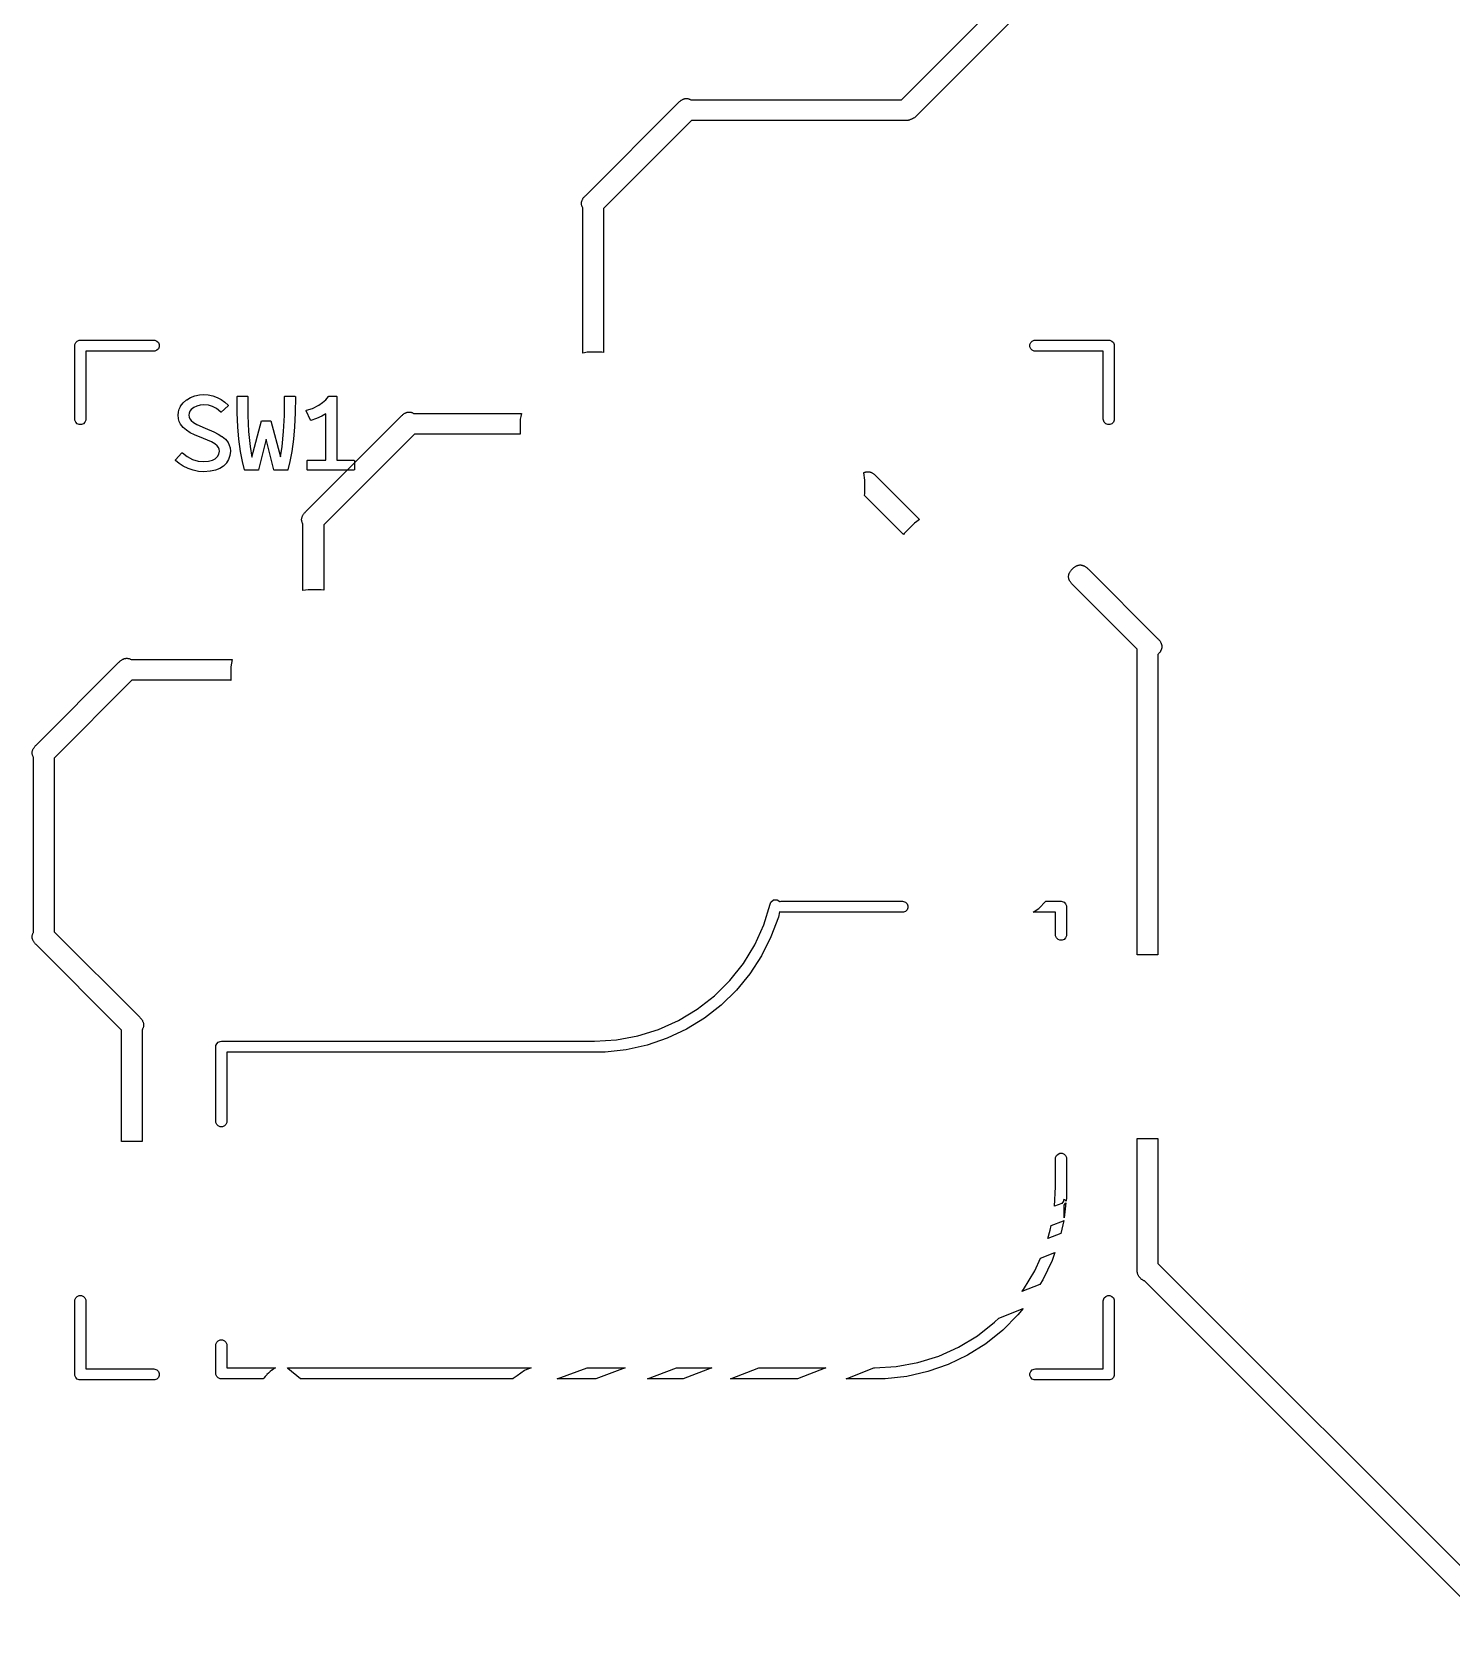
# Model space of a CAD drawing. Extents: x 111.8 to 210.7, y -80.1 to -34.2.
# Drawn here: x 111.83 to 131.16, y -80.04 to -58.13 of the extents above; entities that cross this region are included whole.
import ezdxf

# ---------------------------------------------------------------- set-up
doc = ezdxf.new("R2010")
doc.units = 0
doc.layers.add('BLACK', color=7, linetype='CONTINUOUS')

msp = doc.modelspace()

# ---------------------------------------------------------------- linework, layer by layer
at = {"layer": 'BLACK', "linetype": 'CONTINUOUS'}
for p, q in [((123.667413, -59.053096), (135.376706, -47.343803)), ((135.55305, -47.590685), (123.843756, -59.299978)), ((119.364601, -60.358049), (120.634284, -59.088366)), ((120.634284, -59.088366), (120.640897, -59.08196)), ((120.640897, -59.08196), (120.64751, -59.075967)), ((120.64751, -59.075967), (120.654123, -59.070388)), ((120.654123, -59.070388), (120.660736, -59.065221)), ((120.660736, -59.065221), (120.667348, -59.060468)), ((120.667348, -59.060468), (120.673961, -59.056128)), ((120.673961, -59.056128), (120.680574, -59.052202)), ((120.680574, -59.052202), (120.687187, -59.048689)), ((120.687187, -59.048689), (120.6938, -59.045589)), ((120.6938, -59.045589), (120.700413, -59.042903)), ((120.700413, -59.042903), (120.707026, -59.040629)), ((120.707026, -59.040629), (120.713639, -59.03877)), ((120.713639, -59.03877), (120.720252, -59.037323)), ((120.720252, -59.037323), (120.726865, -59.03629)), ((120.726865, -59.03629), (120.733478, -59.03567)), ((120.733478, -59.03567), (120.740091, -59.035463)), ((120.740091, -59.035463), (120.746704, -59.03567)), ((120.746704, -59.03567), (120.753316, -59.03629)), ((120.753316, -59.03629), (120.759929, -59.037323)), ((120.759929, -59.037323), (120.766542, -59.03877)), ((120.766542, -59.03877), (120.773155, -59.040629)), ((120.773155, -59.040629), (120.779768, -59.042903)), ((120.779768, -59.042903), (120.786381, -59.045589)), ((120.786381, -59.045589), (120.792994, -59.048689)), ((120.792994, -59.048689), (120.799607, -59.052202)), ((120.799607, -59.052202), (120.801113, -59.053096)), ((120.801113, -59.053096), (123.667413, -59.053096)), ((120.810629, -59.335249), (119.611484, -60.534394)), ((123.73795, -59.335249), (120.810629, -59.335249)), ((123.738755, -59.335224), (123.73795, -59.335249)), ((123.741357, -59.335147), (123.738755, -59.335224)), ((123.741418, -59.335141), (123.741357, -59.335147)), ((123.744561, -59.335045), (123.741418, -59.335141)), ((123.751159, -59.33444), (123.744561, -59.335045)), ((123.757731, -59.333447), (123.751159, -59.33444)), ((123.764264, -59.33208), (123.757731, -59.333447)), ((123.770746, -59.330352), (123.764264, -59.33208)), ((123.777163, -59.328274), (123.770746, -59.330352)), ((123.783503, -59.325861), (123.777163, -59.328274)), ((123.789752, -59.323125), (123.783503, -59.325861)), ((123.790299, -59.322853), (123.789752, -59.323125)), ((123.795632, -59.320902), (123.790299, -59.322853)), ((123.804079, -59.317613), (123.795632, -59.320902)), ((123.819578, -59.311138), (123.804079, -59.317613)), ((123.832184, -59.305489), (123.819578, -59.311138)), ((123.843756, -59.299978), (123.832184, -59.305489)), ((119.311698, -60.463855), (119.311904, -60.457242)), ((119.311904, -60.457242), (119.312524, -60.450629)), ((119.312524, -60.450629), (119.313558, -60.444016)), ((119.313558, -60.444016), (119.315004, -60.437403)), ((119.315004, -60.437403), (119.316864, -60.430791)), ((119.316864, -60.430791), (119.319137, -60.424178)), ((119.319137, -60.424178), (119.321824, -60.417565)), ((119.321824, -60.417565), (119.324923, -60.410952)), ((119.324923, -60.410952), (119.328437, -60.404339)), ((119.328437, -60.404339), (119.332363, -60.397726)), ((119.332363, -60.397726), (119.336703, -60.391113)), ((119.336703, -60.391113), (119.341456, -60.384501)), ((119.341456, -60.384501), (119.346622, -60.377888)), ((119.346622, -60.377888), (119.352202, -60.371275)), ((119.352202, -60.371275), (119.358195, -60.364662)), ((119.358195, -60.364662), (119.364601, -60.358049)), ((119.311904, -60.470468), (119.311698, -60.463855)), ((119.312524, -60.477081), (119.311904, -60.470468)), ((119.313558, -60.483694), (119.312524, -60.477081)), ((119.315004, -60.490307), (119.313558, -60.483694)), ((119.316864, -60.49692), (119.315004, -60.490307)), ((119.319137, -60.503533), (119.316864, -60.49692)), ((119.321824, -60.510146), (119.319137, -60.503533)), ((119.324923, -60.516759), (119.321824, -60.510146)), ((119.328437, -60.523372), (119.324923, -60.516759)), ((119.329332, -60.524879), (119.328437, -60.523372)), ((119.329332, -62.500139), (119.329332, -60.524879)), ((119.611484, -60.534394), (119.611484, -62.493248)), ((112.415, -62.4), (112.416441, -62.385368)), ((112.415, -63.4), (112.415, -62.4)), ((112.416441, -62.385368), (112.42764, -62.358332)), ((112.42764, -62.358332), (112.448332, -62.33764)), ((112.448332, -62.33764), (112.475368, -62.326441)), ((112.475368, -62.326441), (112.49, -62.325)), ((112.49, -62.325), (113.49, -62.325)), ((113.49, -62.325), (113.504632, -62.326441)), ((113.504632, -62.326441), (113.531668, -62.33764)), ((113.531668, -62.33764), (113.55236, -62.358332)), ((113.55236, -62.358332), (113.563559, -62.385368)), ((113.563559, -62.414632), (113.55236, -62.441668)), ((113.563559, -62.385368), (113.563559, -62.414632)), ((125.416441, -62.385368), (125.42764, -62.358332)), ((125.416441, -62.414632), (125.416441, -62.385368)), ((125.42764, -62.441668), (125.416441, -62.414632)), ((125.42764, -62.358332), (125.448332, -62.33764)), ((125.448332, -62.33764), (125.475368, -62.326441)), ((125.475368, -62.326441), (125.49, -62.325)), ((125.49, -62.325), (126.49, -62.325)), ((126.49, -62.325), (126.504632, -62.326441)), ((126.504632, -62.326441), (126.531668, -62.33764)), ((126.531668, -62.33764), (126.55236, -62.358332)), ((126.55236, -62.358332), (126.563559, -62.385368)), ((126.563559, -62.385368), (126.565, -62.4)), ((126.565, -62.4), (126.565, -63.4)), ((113.49, -62.475), (112.565, -62.475)), ((112.565, -62.475), (112.565, -63.4)), ((113.504632, -62.473559), (113.49, -62.475)), ((113.531668, -62.46236), (113.504632, -62.473559)), ((113.55236, -62.441668), (113.531668, -62.46236)), ((119.35158, -62.496616), (119.329332, -62.500139)), ((119.390415, -62.488892), (119.35158, -62.496616)), ((119.400354, -62.488892), (119.390415, -62.488892)), ((119.410298, -62.487317), (119.400354, -62.488892)), ((119.569702, -62.487317), (119.410298, -62.487317)), ((119.579646, -62.488892), (119.569702, -62.487317)), ((119.589585, -62.488892), (119.579646, -62.488892)), ((119.611484, -62.493248), (119.589585, -62.488892)), ((125.448332, -62.46236), (125.42764, -62.441668)), ((125.475368, -62.473559), (125.448332, -62.46236)), ((125.49, -62.475), (125.475368, -62.473559)), ((126.415, -62.475), (125.49, -62.475)), ((126.415, -63.4), (126.415, -62.475)), ((113.991709, -63.105625), (114.049717, -63.083729)), ((114.049717, -63.083729), (114.050403, -63.083525)), ((114.050403, -63.083525), (114.110367, -63.07026)), ((114.110367, -63.07026), (114.111069, -63.070156)), ((114.111069, -63.070156), (114.167303, -63.065897)), ((114.167303, -63.065897), (114.168011, -63.065894)), ((114.168011, -63.065894), (114.230713, -63.070042)), ((114.230713, -63.070042), (114.231384, -63.070132)), ((114.231384, -63.070132), (114.291858, -63.082483)), ((114.291858, -63.082483), (114.292512, -63.082664)), ((114.292512, -63.082664), (114.351297, -63.10329)), ((113.821064, -63.346281), (113.824704, -63.302397)), ((113.824704, -63.302397), (113.824858, -63.301514)), ((113.824858, -63.301514), (113.835421, -63.26214)), ((113.835421, -63.26214), (113.835751, -63.261255)), ((113.835751, -63.261255), (113.853055, -63.225567)), ((113.853055, -63.225567), (113.853581, -63.224713)), ((113.853581, -63.224713), (113.889884, -63.177195)), ((113.889884, -63.177195), (113.890621, -63.176418)), ((113.890621, -63.176418), (113.936933, -63.137108)), ((113.936933, -63.137108), (113.937679, -63.136584)), ((113.937679, -63.136584), (113.990985, -63.105967)), ((113.981774, -63.292244), (113.971708, -63.316631)), ((113.999037, -63.269727), (113.981774, -63.292244)), ((113.990985, -63.105967), (113.991709, -63.105625)), ((114.033647, -63.241657), (113.999037, -63.269727)), ((114.076365, -63.220528), (114.033647, -63.241657)), ((114.122657, -63.207549), (114.076365, -63.220528)), ((114.167694, -63.203337), (114.122657, -63.207549)), ((114.234323, -63.209083), (114.167694, -63.203337)), ((114.29107, -63.22538), (114.234323, -63.209083)), ((114.343825, -63.254159), (114.29107, -63.22538)), ((114.402498, -63.302972), (114.343825, -63.254159)), ((114.351297, -63.10329), (114.351923, -63.103559)), ((114.351923, -63.103559), (114.407294, -63.13195)), ((114.4055, -63.304124), (114.402498, -63.302972)), ((114.409091, -63.302799), (114.4055, -63.304124)), ((114.407294, -63.13195), (114.407915, -63.132328)), ((114.407915, -63.132328), (114.457205, -63.167467)), ((114.501476, -63.217375), (114.409091, -63.302799)), ((114.457205, -63.167467), (114.457772, -63.167937)), ((114.457772, -63.167937), (114.50155, -63.210103)), ((114.501682, -63.217173), (114.501476, -63.217375)), ((114.50155, -63.210103), (114.50308, -63.21361)), ((114.50308, -63.21361), (114.501682, -63.217173)), ((114.622835, -63.093318), (114.624281, -63.089775)), ((114.623986, -63.313315), (114.622835, -63.093318)), ((114.624281, -63.089775), (114.627809, -63.088292)), ((114.627809, -63.088292), (114.765038, -63.088292)), ((114.765038, -63.088292), (114.768574, -63.089756)), ((114.768574, -63.089756), (114.770038, -63.093289)), ((114.770038, -63.093289), (114.770184, -63.350119)), ((115.267489, -63.349962), (115.269651, -63.09325)), ((115.269651, -63.09325), (115.271145, -63.089727)), ((115.271145, -63.089727), (115.274651, -63.088292)), ((115.274651, -63.088292), (115.411854, -63.088292)), ((115.411854, -63.088292), (115.41539, -63.089756)), ((115.416854, -63.093352), (115.414214, -63.313287)), ((115.41539, -63.089756), (115.416854, -63.093292)), ((115.416854, -63.093292), (115.416854, -63.093352)), ((115.566303, -63.281907), (115.568926, -63.27912)), ((115.56642, -63.285732), (115.566303, -63.281907)), ((115.623817, -63.413166), (115.56642, -63.285732)), ((115.568926, -63.27912), (115.569492, -63.278905)), ((115.569492, -63.278905), (115.651648, -63.253312)), ((115.651648, -63.253312), (115.735713, -63.210805)), ((115.735713, -63.210805), (115.78786, -63.174451)), ((115.78786, -63.174451), (115.831154, -63.134372)), ((115.831154, -63.134372), (115.866708, -63.090159)), ((115.866708, -63.090159), (115.870064, -63.088321)), ((115.870064, -63.088321), (115.870604, -63.088292)), ((115.870604, -63.088292), (115.978376, -63.088292)), ((115.978376, -63.088292), (115.981912, -63.089756)), ((115.981912, -63.089756), (115.983376, -63.093292)), ((115.983376, -63.093292), (115.983376, -63.959079)), ((116.93986, -63.306315), (116.946473, -63.304868)), ((116.946473, -63.304868), (116.953086, -63.303835)), ((116.953086, -63.303835), (116.959699, -63.303215)), ((116.959699, -63.303215), (116.966312, -63.303008)), ((116.966312, -63.303008), (116.972924, -63.303215)), ((116.972924, -63.303215), (116.979537, -63.303835)), ((116.979537, -63.303835), (116.98615, -63.304868)), ((116.98615, -63.304868), (116.992763, -63.306315)), ((112.416441, -63.414632), (112.415, -63.4)), ((112.42764, -63.441668), (112.416441, -63.414632)), ((112.448332, -63.46236), (112.42764, -63.441668)), ((112.475368, -63.473559), (112.448332, -63.46236)), ((112.504632, -63.473559), (112.475368, -63.473559)), ((112.531668, -63.46236), (112.504632, -63.473559)), ((112.55236, -63.441668), (112.531668, -63.46236)), ((112.563559, -63.414632), (112.55236, -63.441668)), ((112.565, -63.4), (112.563559, -63.414632)), ((113.821063, -63.347099), (113.821064, -63.346281)), ((113.824714, -63.39197), (113.821063, -63.347099)), ((113.82487, -63.392866), (113.824714, -63.39197)), ((113.835273, -63.431472), (113.82487, -63.392866)), ((113.835628, -63.432406), (113.835273, -63.431472)), ((113.852348, -63.46586), (113.835628, -63.432406)), ((113.852896, -63.466723), (113.852348, -63.46586)), ((113.88816, -63.511396), (113.852896, -63.466723)), ((113.88884, -63.512102), (113.88816, -63.511396)), ((113.934115, -63.550716), (113.88884, -63.512102)), ((113.971708, -63.316631), (113.968287, -63.343895)), ((113.968287, -63.343895), (113.971598, -63.371288)), ((113.971598, -63.371288), (113.981266, -63.395479)), ((113.981266, -63.395479), (113.997702, -63.417511)), ((113.997702, -63.417511), (114.031453, -63.44644)), ((114.031453, -63.44644), (114.077537, -63.473892)), ((114.077537, -63.473892), (114.187832, -63.522709)), ((114.187832, -63.522709), (114.307498, -63.57314)), ((114.623991, -63.313516), (114.623986, -63.313315)), ((114.632726, -63.505366), (114.623991, -63.313516)), ((114.632742, -63.505596), (114.632726, -63.505366)), ((114.648013, -63.671994), (114.632742, -63.505596)), ((114.770184, -63.350119), (114.781199, -63.567534)), ((114.825051, -63.914768), (114.954805, -63.423818)), ((114.954805, -63.423818), (114.957124, -63.420774)), ((114.957124, -63.420774), (114.959639, -63.420096)), ((114.959639, -63.420096), (115.08005, -63.420096)), ((115.08005, -63.420096), (115.083586, -63.42156)), ((115.083586, -63.42156), (115.084883, -63.423815)), ((115.084883, -63.423815), (115.214523, -63.912993)), ((115.256292, -63.566859), (115.267489, -63.349962)), ((115.404996, -63.50554), (115.390151, -63.671981)), ((115.40501, -63.505335), (115.404996, -63.50554)), ((115.414208, -63.313466), (115.40501, -63.505335)), ((115.414214, -63.313287), (115.414208, -63.313466)), ((115.555553, -64.660861), (116.860505, -63.355912)), ((115.626061, -63.415545), (115.623817, -63.413166)), ((115.629873, -63.415884), (115.626061, -63.415545)), ((115.706352, -63.391891), (115.629873, -63.415884)), ((115.706926, -63.391671), (115.706352, -63.391891)), ((115.776685, -63.359933), (115.706926, -63.391671)), ((115.777246, -63.359633), (115.776685, -63.359933)), ((115.833363, -63.324895), (115.777246, -63.359633)), ((115.833363, -63.959079), (115.833363, -63.324895)), ((116.860505, -63.355912), (116.867118, -63.349506)), ((116.867118, -63.349506), (116.873731, -63.343513)), ((116.873731, -63.343513), (116.880344, -63.337933)), ((116.880344, -63.337933), (116.886957, -63.332767)), ((116.886957, -63.332767), (116.893569, -63.328014)), ((116.893569, -63.328014), (116.900182, -63.323674)), ((116.900182, -63.323674), (116.906795, -63.319747)), ((116.906795, -63.319747), (116.913408, -63.316234)), ((116.913408, -63.316234), (116.920021, -63.313134)), ((116.920021, -63.313134), (116.926634, -63.310448)), ((116.926634, -63.310448), (116.933247, -63.308175)), ((116.933247, -63.308175), (116.93986, -63.306315)), ((116.992763, -63.306315), (116.999376, -63.308175)), ((116.999376, -63.308175), (117.005989, -63.310448)), ((117.005989, -63.310448), (117.012602, -63.313134)), ((117.012602, -63.313134), (117.019215, -63.316234)), ((117.019215, -63.316234), (117.025828, -63.319747)), ((117.025828, -63.319747), (117.027332, -63.32064)), ((117.027332, -63.32064), (118.493101, -63.32064)), ((118.478892, -63.410353), (118.477317, -63.420298)), ((118.477317, -63.420298), (118.477317, -63.579701)), ((118.486616, -63.36158), (118.478892, -63.400415)), ((118.478892, -63.400415), (118.478892, -63.410353)), ((118.493101, -63.32064), (118.486616, -63.36158)), ((126.416441, -63.414632), (126.415, -63.4)), ((126.42764, -63.441668), (126.416441, -63.414632)), ((126.448332, -63.46236), (126.42764, -63.441668)), ((126.475368, -63.473559), (126.448332, -63.46236)), ((126.504632, -63.473559), (126.475368, -63.473559)), ((126.531668, -63.46236), (126.504632, -63.473559)), ((126.55236, -63.441668), (126.531668, -63.46236)), ((126.563559, -63.414632), (126.55236, -63.441668)), ((126.565, -63.4), (126.563559, -63.414632)), ((113.934697, -63.551144), (113.934115, -63.550716)), ((113.986488, -63.583738), (113.934697, -63.551144)), ((113.986918, -63.583979), (113.986488, -63.583738)), ((114.045037, -63.612995), (113.986918, -63.583979)), ((114.045386, -63.613154), (114.045037, -63.612995)), ((114.165782, -63.662119), (114.045386, -63.613154)), ((114.27534, -63.708863), (114.165782, -63.662119)), ((114.320932, -63.735434), (114.27534, -63.708863)), ((114.307498, -63.57314), (114.307786, -63.573273)), ((114.307786, -63.573273), (114.365483, -63.602023)), ((114.35446, -63.763211), (114.320932, -63.735434)), ((114.365483, -63.602023), (114.365873, -63.60224)), ((114.365873, -63.60224), (114.418086, -63.634367)), ((114.418086, -63.634367), (114.418653, -63.634773)), ((114.418653, -63.634773), (114.464532, -63.672734)), ((114.464532, -63.672734), (114.465241, -63.673452)), ((114.465241, -63.673452), (114.500572, -63.717374)), ((114.500572, -63.717374), (114.501131, -63.718238)), ((114.501131, -63.718238), (114.517925, -63.75119)), ((114.648039, -63.672221), (114.648013, -63.671994)), ((114.671037, -63.838646), (114.648039, -63.672221)), ((114.781199, -63.567534), (114.802298, -63.772086)), ((115.019843, -63.672681), (114.916864, -64.088502)), ((115.122763, -64.088501), (115.019843, -63.672681)), ((115.236151, -63.770816), (115.256292, -63.566859)), ((115.390127, -63.672196), (115.36799, -63.838635)), ((115.390151, -63.671981), (115.390127, -63.672196)), ((117.036849, -63.602794), (115.802436, -64.837207)), ((118.47953, -63.602794), (117.036849, -63.602794)), ((118.477317, -63.579701), (118.478892, -63.589645)), ((118.478892, -63.589645), (118.478892, -63.599585)), ((118.478892, -63.599585), (118.47953, -63.602794)), ((113.783277, -63.959037), (113.784369, -63.95537)), ((113.785098, -63.962403), (113.783277, -63.959037)), ((113.784369, -63.95537), (113.784583, -63.955123)), ((113.784583, -63.955123), (113.872816, -63.85993)), ((113.872816, -63.85993), (113.876293, -63.858333)), ((113.876293, -63.858333), (113.87954, -63.859372)), ((113.87954, -63.859372), (113.943588, -63.90886)), ((113.943588, -63.90886), (114.016237, -63.946173)), ((114.016237, -63.946173), (114.094053, -63.969579)), ((114.236324, -63.972332), (114.287206, -63.958877)), ((114.287206, -63.958877), (114.32722, -63.938262)), ((114.32722, -63.938262), (114.359168, -63.909002)), ((114.370929, -63.784322), (114.35446, -63.763211)), ((114.359168, -63.909002), (114.377521, -63.87496)), ((114.380566, -63.807516), (114.370929, -63.784322)), ((114.377521, -63.87496), (114.383856, -63.833823)), ((114.383856, -63.833823), (114.380566, -63.807516)), ((114.508501, -63.949498), (114.480234, -63.995728)), ((114.508986, -63.948449), (114.508501, -63.949498)), ((114.526219, -63.89592), (114.508986, -63.948449)), ((114.517925, -63.75119), (114.518289, -63.752127)), ((114.518289, -63.752127), (114.528655, -63.789592)), ((114.526444, -63.894853), (114.526219, -63.89592)), ((114.532427, -63.83439), (114.526444, -63.894853)), ((114.528655, -63.789592), (114.528818, -63.790506)), ((114.528818, -63.790506), (114.532433, -63.833479)), ((114.532433, -63.833479), (114.532427, -63.83439)), ((114.671074, -63.838873), (114.671037, -63.838646)), ((114.696521, -63.976224), (114.671074, -63.838873)), ((114.802298, -63.772086), (114.825051, -63.914768)), ((115.214523, -63.912993), (115.236151, -63.770816)), ((115.367953, -63.83887), (115.342995, -63.976214)), ((115.36799, -63.838635), (115.367953, -63.83887)), ((115.575748, -63.964079), (115.577212, -63.960543)), ((115.577212, -63.960543), (115.580748, -63.959079)), ((115.580748, -63.959079), (115.833363, -63.959079)), ((115.983376, -63.959079), (116.214986, -63.959079)), ((116.214986, -63.959079), (116.218522, -63.960543)), ((116.218522, -63.960543), (116.219986, -63.964079)), ((113.833995, -64.002117), (113.785098, -63.962403)), ((113.834467, -64.002457), (113.833995, -64.002117)), ((113.891113, -64.038414), (113.834467, -64.002457)), ((113.891586, -64.038679), (113.891113, -64.038414)), ((113.95683, -64.070781), (113.891586, -64.038679)), ((113.957375, -64.071011), (113.95683, -64.070781)), ((114.025702, -64.095094), (113.957375, -64.071011)), ((114.026363, -64.095277), (114.025702, -64.095094)), ((114.097097, -64.109738), (114.026363, -64.095277)), ((114.094053, -63.969579), (114.171952, -63.977256)), ((114.097769, -64.109828), (114.097097, -64.109738)), ((114.171566, -64.114698), (114.097769, -64.109828)), ((114.172211, -64.114699), (114.171566, -64.114698)), ((114.171952, -63.977256), (114.236324, -63.972332)), ((114.259369, -64.109182), (114.172211, -64.114699)), ((114.2601, -64.109081), (114.259369, -64.109182)), ((114.331387, -64.09381), (114.2601, -64.109081)), ((114.33222, -64.093554), (114.331387, -64.09381)), ((114.390366, -64.06996), (114.33222, -64.093554)), ((114.391242, -64.069499), (114.390366, -64.06996)), ((114.438494, -64.038288), (114.391242, -64.069499)), ((114.439307, -64.037618), (114.438494, -64.038288)), ((114.479537, -63.996622), (114.439307, -64.037618)), ((114.480234, -63.995728), (114.479537, -63.996622)), ((114.696578, -63.976493), (114.696521, -63.976224)), ((114.723787, -64.08848), (114.696578, -63.976493)), ((114.72511, -64.090836), (114.723787, -64.08848)), ((114.728646, -64.0923), (114.72511, -64.090836)), ((114.912011, -64.0923), (114.728646, -64.0923)), ((114.914593, -64.091582), (114.912011, -64.0923)), ((114.916864, -64.088502), (114.914593, -64.091582)), ((115.124081, -64.090836), (115.122763, -64.088501)), ((115.127617, -64.0923), (115.124081, -64.090836)), ((115.311043, -64.0923), (115.127617, -64.0923)), ((115.31365, -64.091566), (115.311043, -64.0923)), ((115.315903, -64.088473), (115.31365, -64.091566)), ((115.342936, -63.976493), (115.315903, -64.088473)), ((115.342995, -63.976214), (115.342936, -63.976493)), ((115.575748, -64.0873), (115.575748, -63.964079)), ((115.577212, -64.090836), (115.575748, -64.0873)), ((115.580748, -64.0923), (115.577212, -64.090836)), ((116.214986, -64.0923), (115.580748, -64.0923)), ((116.218522, -64.090836), (116.214986, -64.0923)), ((116.219986, -64.0873), (116.218522, -64.090836)), ((116.219986, -63.964079), (116.219986, -64.0873)), ((123.153398, -64.128807), (123.156013, -64.127419)), ((123.169477, -64.230321), (123.153398, -64.128807)), ((123.156013, -64.127419), (123.162626, -64.124319)), ((123.162626, -64.124319), (123.169239, -64.121633)), ((123.169239, -64.121633), (123.175852, -64.11936)), ((123.175852, -64.11936), (123.182465, -64.1175)), ((123.182465, -64.1175), (123.189078, -64.116053)), ((123.189078, -64.116053), (123.195691, -64.11502)), ((123.195691, -64.11502), (123.202304, -64.1144)), ((123.202304, -64.1144), (123.208917, -64.114193)), ((123.208917, -64.114193), (123.21553, -64.1144)), ((123.21553, -64.1144), (123.222143, -64.11502)), ((123.222143, -64.11502), (123.228756, -64.116053)), ((123.228756, -64.116053), (123.235369, -64.1175)), ((123.235369, -64.1175), (123.241982, -64.11936)), ((123.241982, -64.11936), (123.248595, -64.121633)), ((123.248595, -64.121633), (123.255208, -64.124319)), ((123.255208, -64.124319), (123.261821, -64.127419)), ((123.261821, -64.127419), (123.268433, -64.130932)), ((123.268433, -64.130932), (123.275046, -64.134858)), ((123.275046, -64.134858), (123.281659, -64.139198)), ((123.281659, -64.139198), (123.288272, -64.143951)), ((123.288272, -64.143951), (123.294885, -64.149117)), ((123.294885, -64.149117), (123.301498, -64.154697)), ((123.301498, -64.154697), (123.308111, -64.16069)), ((123.308111, -64.16069), (123.314724, -64.167096)), ((123.314724, -64.167096), (123.914214, -64.766586)), ((123.169477, -64.409679), (123.169477, -64.230321)), ((123.164637, -64.440236), (123.169477, -64.409679)), ((123.694701, -64.970301), (123.164637, -64.440236)), ((115.50265, -64.766668), (115.502857, -64.760055)), ((115.502857, -64.773281), (115.50265, -64.766668)), ((115.502857, -64.760055), (115.503477, -64.753442)), ((115.503477, -64.779894), (115.502857, -64.773281)), ((115.503477, -64.753442), (115.50451, -64.746829)), ((115.50451, -64.786507), (115.503477, -64.779894)), ((115.50451, -64.746829), (115.505957, -64.740216)), ((115.505957, -64.79312), (115.50451, -64.786507)), ((115.505957, -64.740216), (115.507816, -64.733603)), ((115.507816, -64.799733), (115.505957, -64.79312)), ((115.507816, -64.733603), (115.51009, -64.72699)), ((115.51009, -64.806346), (115.507816, -64.799733)), ((115.51009, -64.72699), (115.512776, -64.720377)), ((115.512776, -64.812959), (115.51009, -64.806346)), ((115.512776, -64.720377), (115.515876, -64.713764)), ((115.515876, -64.819572), (115.512776, -64.812959)), ((115.515876, -64.713764), (115.519389, -64.707151)), ((115.519389, -64.826185), (115.515876, -64.819572)), ((115.519389, -64.707151), (115.523315, -64.700538)), ((115.520284, -64.827692), (115.519389, -64.826185)), ((115.520284, -65.731615), (115.520284, -64.827692)), ((115.523315, -64.700538), (115.527655, -64.693925)), ((115.527655, -64.693925), (115.532408, -64.687312)), ((115.532408, -64.687312), (115.537575, -64.6807)), ((115.537575, -64.6807), (115.543154, -64.674087)), ((115.543154, -64.674087), (115.549147, -64.667474)), ((115.549147, -64.667474), (115.555553, -64.660861)), ((115.802436, -64.837207), (115.802436, -65.725711)), ((123.830283, -64.827567), (123.717567, -64.940283)), ((123.838426, -64.82165), (123.830283, -64.827567)), ((123.845456, -64.814621), (123.838426, -64.82165)), ((123.878386, -64.792617), (123.845456, -64.814621)), ((123.914214, -64.766586), (123.878386, -64.792617)), ((123.704621, -64.955456), (123.694701, -64.970301)), ((123.71165, -64.948426), (123.704621, -64.955456)), ((123.717567, -64.940283), (123.71165, -64.948426)), ((125.952387, -65.496294), (125.955487, -65.489681)), ((125.955487, -65.489681), (125.959, -65.483068)), ((125.959, -65.483068), (125.962926, -65.476455)), ((125.962926, -65.476455), (125.967266, -65.469842)), ((125.967266, -65.469842), (125.972019, -65.463229)), ((125.972019, -65.463229), (125.977185, -65.456616)), ((125.977185, -65.456616), (125.982765, -65.450003)), ((125.982765, -65.450003), (125.988758, -65.44339)), ((125.988758, -65.44339), (125.995164, -65.436777)), ((125.995164, -65.436777), (126.001777, -65.430371)), ((126.001777, -65.430371), (126.00839, -65.424378)), ((126.00839, -65.424378), (126.015003, -65.418799)), ((126.015003, -65.418799), (126.021616, -65.413633)), ((126.021616, -65.413633), (126.028229, -65.40888)), ((126.028229, -65.40888), (126.034842, -65.40454)), ((126.034842, -65.40454), (126.041455, -65.400614)), ((126.041455, -65.400614), (126.048068, -65.397101)), ((126.048068, -65.397101), (126.054681, -65.394001)), ((126.054681, -65.394001), (126.061294, -65.391314)), ((126.061294, -65.391314), (126.067906, -65.389041)), ((126.067906, -65.389041), (126.074519, -65.387181)), ((126.074519, -65.387181), (126.081132, -65.385735)), ((126.081132, -65.385735), (126.087745, -65.384702)), ((126.087745, -65.384702), (126.094358, -65.384082)), ((126.094358, -65.384082), (126.100971, -65.383875)), ((126.100971, -65.383875), (126.107584, -65.384082)), ((126.107584, -65.384082), (126.114197, -65.384702)), ((126.114197, -65.384702), (126.12081, -65.385735)), ((126.12081, -65.385735), (126.127423, -65.387181)), ((126.127423, -65.387181), (126.134036, -65.389041)), ((126.134036, -65.389041), (126.140649, -65.391314)), ((126.140649, -65.391314), (126.147262, -65.394001)), ((126.147262, -65.394001), (126.153875, -65.397101)), ((126.153875, -65.397101), (126.160487, -65.400614)), ((126.160487, -65.400614), (126.1671, -65.40454)), ((126.1671, -65.40454), (126.173713, -65.40888)), ((126.173713, -65.40888), (126.180326, -65.413633)), ((126.180326, -65.413633), (126.186939, -65.418799)), ((126.186939, -65.418799), (126.193552, -65.424378)), ((126.193552, -65.424378), (126.200165, -65.430371)), ((126.200165, -65.430371), (126.206777, -65.436777)), ((126.206777, -65.436777), (127.15904, -66.389039)), ((125.942261, -65.542585), (125.942467, -65.535972)), ((125.942467, -65.549198), (125.942261, -65.542585)), ((125.942467, -65.535972), (125.943087, -65.529359)), ((125.943087, -65.555811), (125.942467, -65.549198)), ((125.943087, -65.529359), (125.944121, -65.522746)), ((125.944121, -65.562424), (125.943087, -65.555811)), ((125.944121, -65.522746), (125.945567, -65.516133)), ((125.945567, -65.569037), (125.944121, -65.562424)), ((125.945567, -65.516133), (125.947427, -65.50952)), ((125.947427, -65.57565), (125.945567, -65.569037)), ((125.947427, -65.50952), (125.9497, -65.502907)), ((125.9497, -65.582263), (125.947427, -65.57565)), ((125.9497, -65.502907), (125.952387, -65.496294)), ((125.952387, -65.588876), (125.9497, -65.582263)), ((125.955487, -65.595489), (125.952387, -65.588876)), ((125.959, -65.602102), (125.955487, -65.595489)), ((125.962926, -65.608715), (125.959, -65.602102)), ((125.967266, -65.615328), (125.962926, -65.608715)), ((125.972019, -65.62194), (125.967266, -65.615328)), ((125.977185, -65.628553), (125.972019, -65.62194)), ((125.982765, -65.635166), (125.977185, -65.628553)), ((125.988758, -65.641779), (125.982765, -65.635166)), ((125.995164, -65.648392), (125.988758, -65.641779)), ((126.876888, -66.530112), (125.995164, -65.648392)), ((115.590321, -65.720523), (115.520284, -65.731615)), ((115.769679, -65.720523), (115.590321, -65.720523)), ((115.802436, -65.725711), (115.769679, -65.720523)), ((126.876888, -70.69), (126.876888, -66.530112)), ((127.15904, -66.389039), (127.165446, -66.395651)), ((127.165446, -66.395651), (127.171439, -66.402264)), ((127.171439, -66.587425), (127.165446, -66.594038)), ((127.171439, -66.402264), (127.177019, -66.408877)), ((127.177019, -66.580812), (127.171439, -66.587425)), ((127.177019, -66.408877), (127.182185, -66.41549)), ((127.182185, -66.574199), (127.177019, -66.580812)), ((127.182185, -66.41549), (127.186938, -66.422103)), ((127.186938, -66.567586), (127.182185, -66.574199)), ((127.186938, -66.422103), (127.191278, -66.428716)), ((127.191278, -66.560974), (127.186938, -66.567586)), ((127.191278, -66.428716), (127.195204, -66.435329)), ((127.195204, -66.554361), (127.191278, -66.560974)), ((127.195204, -66.435329), (127.198717, -66.441941)), ((127.198717, -66.547748), (127.195204, -66.554361)), ((127.198717, -66.441941), (127.201817, -66.448554)), ((127.201817, -66.541135), (127.198717, -66.547748)), ((127.201817, -66.448554), (127.204504, -66.455167)), ((127.204504, -66.534522), (127.201817, -66.541135)), ((127.204504, -66.455167), (127.206777, -66.46178)), ((127.206777, -66.527909), (127.204504, -66.534522)), ((127.206777, -66.46178), (127.208637, -66.468393)), ((127.208637, -66.521296), (127.206777, -66.527909)), ((127.208637, -66.468393), (127.210083, -66.475006)), ((127.210083, -66.514683), (127.208637, -66.521296)), ((127.210083, -66.475006), (127.211117, -66.481619)), ((127.211117, -66.50807), (127.210083, -66.514683)), ((127.211117, -66.481619), (127.211737, -66.488232)), ((127.211737, -66.501458), (127.211117, -66.50807)), ((127.211737, -66.488232), (127.211943, -66.494845)), ((127.211943, -66.494845), (127.211737, -66.501458)), ((111.887582, -67.835068), (113.016189, -66.706462)), ((113.016189, -66.706462), (113.022801, -66.700055)), ((113.022801, -66.700055), (113.029414, -66.694063)), ((113.029414, -66.694063), (113.036027, -66.688483)), ((113.036027, -66.688483), (113.04264, -66.683317)), ((113.04264, -66.683317), (113.049253, -66.678564)), ((113.049253, -66.678564), (113.055866, -66.674224)), ((113.055866, -66.674224), (113.062479, -66.670298)), ((113.062479, -66.670298), (113.069092, -66.666785)), ((113.069092, -66.666785), (113.075705, -66.663685)), ((113.075705, -66.663685), (113.082318, -66.660999)), ((113.082318, -66.660999), (113.088931, -66.658726)), ((113.088931, -66.658726), (113.095544, -66.656866)), ((113.095544, -66.656866), (113.102157, -66.655419)), ((113.102157, -66.655419), (113.10877, -66.654386)), ((113.10877, -66.654386), (113.115383, -66.653766)), ((113.115383, -66.653766), (113.121995, -66.653559)), ((113.121995, -66.653559), (113.128608, -66.653766)), ((113.128608, -66.653766), (113.135221, -66.654386)), ((113.135221, -66.654386), (113.141834, -66.655419)), ((113.141834, -66.655419), (113.148447, -66.656866)), ((113.148447, -66.656866), (113.15506, -66.658726)), ((113.15506, -66.658726), (113.161673, -66.660999)), ((113.161673, -66.660999), (113.168286, -66.663685)), ((113.168286, -66.663685), (113.174899, -66.666785)), ((113.174899, -66.666785), (113.181512, -66.670298)), ((113.181512, -66.670298), (113.183018, -66.671192)), ((113.183018, -66.671192), (114.556224, -66.671192)), ((114.556224, -66.671192), (114.540523, -66.770321)), ((114.540523, -66.770321), (114.540523, -66.949679)), ((127.165446, -66.594038), (127.159041, -66.600649)), ((127.159041, -66.600649), (127.159041, -70.69)), ((113.192535, -66.953343), (112.134465, -68.011413)), ((114.541103, -66.953343), (113.192535, -66.953343)), ((114.540523, -66.949679), (114.541103, -66.953343)), ((111.839845, -67.907809), (111.842118, -67.901196)), ((111.842118, -67.901196), (111.844805, -67.894584)), ((111.844805, -67.894584), (111.847904, -67.887971)), ((111.847904, -67.887971), (111.851417, -67.881358)), ((111.851417, -67.881358), (111.855344, -67.874745)), ((111.855344, -67.874745), (111.859684, -67.868132)), ((111.859684, -67.868132), (111.864437, -67.861519)), ((111.864437, -67.861519), (111.869603, -67.854906)), ((111.869603, -67.854906), (111.875183, -67.848293)), ((111.875183, -67.848293), (111.881176, -67.841681)), ((111.881176, -67.841681), (111.887582, -67.835068)), ((111.834679, -67.940874), (111.834885, -67.934261)), ((111.834885, -67.947487), (111.834679, -67.940874)), ((111.834885, -67.934261), (111.835505, -67.927648)), ((111.835505, -67.9541), (111.834885, -67.947487)), ((111.835505, -67.927648), (111.836538, -67.921035)), ((111.836538, -67.960713), (111.835505, -67.9541)), ((111.836538, -67.921035), (111.837985, -67.914422)), ((111.837985, -67.967326), (111.836538, -67.960713)), ((111.837985, -67.914422), (111.839845, -67.907809)), ((111.839845, -67.973939), (111.837985, -67.967326)), ((111.842118, -67.980552), (111.839845, -67.973939)), ((111.844805, -67.987165), (111.842118, -67.980552)), ((111.847904, -67.993778), (111.844805, -67.987165)), ((111.851417, -68.000391), (111.847904, -67.993778)), ((111.852313, -68.001899), (111.851417, -68.000391)), ((111.852313, -70.383945), (111.852313, -68.001899)), ((112.134465, -68.011413), (112.134465, -70.374433)), ((121.792167, -70.281048), (121.8814, -69.99785)), ((121.8814, -69.99785), (121.881401, -69.99785)), ((121.881401, -69.99785), (121.887311, -69.974208)), ((121.887311, -69.974208), (121.924667, -69.942904)), ((121.924667, -69.942904), (121.973288, -69.939535)), ((121.973288, -69.939535), (122.011112, -69.963203)), ((122.011112, -69.963203), (122.015368, -69.961441)), ((122.015368, -69.961441), (122.03, -69.96)), ((122.03, -69.96), (123.681, -69.96)), ((123.681, -69.96), (123.695632, -69.961441)), ((123.695632, -69.961441), (123.722668, -69.97264)), ((123.722668, -69.97264), (123.74336, -69.993332)), ((123.74336, -70.076668), (123.722668, -70.09736)), ((123.74336, -69.993332), (123.754559, -70.020368)), ((123.754559, -70.049632), (123.74336, -70.076668)), ((123.754559, -70.020368), (123.754559, -70.049632)), ((125.458925, -70.109992), (125.537105, -70.057755)), ((125.537105, -70.057755), (125.63486, -69.96)), ((125.63486, -69.96), (125.84, -69.96)), ((125.84, -69.96), (125.854632, -69.961441)), ((125.854632, -69.961441), (125.881668, -69.97264)), ((125.881668, -69.97264), (125.90236, -69.993332)), ((125.90236, -69.993332), (125.913559, -70.020368)), ((125.913559, -70.020368), (125.915, -70.035)), ((125.915, -70.035), (125.915, -70.416)), ((121.669531, -70.551462), (121.792167, -70.281048)), ((121.991832, -70.174513), (121.89118, -70.445643)), ((122.00899, -70.105917), (121.991832, -70.174513)), ((122.015368, -70.108559), (122.00899, -70.105917)), ((122.03, -70.11), (122.015368, -70.108559)), ((123.681, -70.11), (122.03, -70.11)), ((123.695632, -70.108559), (123.681, -70.11)), ((123.722668, -70.09736), (123.695632, -70.108559)), ((125.459, -70.11), (125.458925, -70.109992)), ((125.765, -70.11), (125.459, -70.11)), ((125.765, -70.416), (125.765, -70.11)), ((111.834678, -70.44497), (111.834885, -70.438357)), ((111.834885, -70.451583), (111.834678, -70.44497)), ((111.834885, -70.438357), (111.835505, -70.431744)), ((111.835505, -70.458196), (111.834885, -70.451583)), ((111.835505, -70.431744), (111.836538, -70.425132)), ((111.836538, -70.464809), (111.835505, -70.458196)), ((111.836538, -70.425132), (111.837985, -70.418519)), ((111.837985, -70.471422), (111.836538, -70.464809)), ((111.837985, -70.418519), (111.839845, -70.411906)), ((111.839845, -70.478035), (111.837985, -70.471422)), ((111.839845, -70.411906), (111.842118, -70.405293)), ((111.842118, -70.484648), (111.839845, -70.478035)), ((111.842118, -70.405293), (111.844805, -70.39868)), ((111.844805, -70.491261), (111.842118, -70.484648)), ((111.844805, -70.39868), (111.847904, -70.392067)), ((111.847904, -70.497873), (111.844805, -70.491261)), ((111.847904, -70.392067), (111.851417, -70.385454)), ((111.851417, -70.504486), (111.847904, -70.497873)), ((111.851417, -70.385454), (111.852313, -70.383945)), ((111.855344, -70.511099), (111.851417, -70.504486)), ((111.859684, -70.517712), (111.855344, -70.511099)), ((111.864437, -70.524325), (111.859684, -70.517712)), ((111.869603, -70.530938), (111.864437, -70.524325)), ((111.875183, -70.537551), (111.869603, -70.530938)), ((112.134465, -70.374433), (113.29834, -71.53831)), ((121.89118, -70.445643), (121.761247, -70.704022)), ((125.766441, -70.430632), (125.765, -70.416)), ((125.77764, -70.457668), (125.766441, -70.430632)), ((125.798332, -70.47836), (125.77764, -70.457668)), ((125.825368, -70.489559), (125.798332, -70.47836)), ((125.854632, -70.489559), (125.825368, -70.489559)), ((125.881668, -70.47836), (125.854632, -70.489559)), ((125.90236, -70.457668), (125.881668, -70.47836)), ((125.913559, -70.430632), (125.90236, -70.457668)), ((125.915, -70.416), (125.913559, -70.430632)), ((111.881176, -70.544163), (111.875183, -70.537551)), ((111.887582, -70.550776), (111.881176, -70.544163)), ((113.051458, -71.714652), (111.887582, -70.550776)), ((121.51527, -70.80517), (121.669531, -70.551462)), ((121.761247, -70.704022), (121.603617, -70.946499)), ((127.159041, -70.69), (126.876888, -70.69)), ((121.331623, -71.038488), (121.51527, -70.80517)), ((121.603617, -70.946499), (121.420212, -71.170118)), ((121.121255, -71.248033), (121.331623, -71.038488)), ((121.420212, -71.170118), (121.21327, -71.37215)), ((120.887218, -71.430764), (121.121255, -71.248033)), ((121.21327, -71.37215), (120.985313, -71.550134)), ((113.29834, -71.53831), (113.304746, -71.544922)), ((113.304746, -71.544922), (113.310739, -71.551535)), ((113.310739, -71.551535), (113.316319, -71.558148)), ((113.316319, -71.558148), (113.321485, -71.564761)), ((113.321485, -71.564761), (113.326238, -71.571374)), ((113.326238, -71.571374), (113.330578, -71.577986)), ((113.330578, -71.577986), (113.334505, -71.584599)), ((113.334505, -71.584599), (113.338018, -71.591212)), ((113.338018, -71.591212), (113.341117, -71.597825)), ((113.341117, -71.597825), (113.343804, -71.604438)), ((113.343804, -71.604438), (113.346077, -71.611051)), ((113.346077, -71.611051), (113.347937, -71.617664)), ((113.347937, -71.617664), (113.349384, -71.624277)), ((113.349384, -71.624277), (113.350417, -71.63089)), ((120.362015, -71.705604), (120.632908, -71.584029)), ((120.632908, -71.584029), (120.887218, -71.430764)), ((120.985313, -71.550134), (120.739122, -71.701897)), ((113.051458, -73.23), (113.051458, -71.714652)), ((113.334505, -71.703632), (113.333609, -71.70514)), ((113.333609, -71.70514), (113.333609, -73.23)), ((113.338018, -71.697019), (113.334505, -71.703632)), ((113.341117, -71.690406), (113.338018, -71.697019)), ((113.343804, -71.683793), (113.341117, -71.690406)), ((113.346077, -71.67718), (113.343804, -71.683793)), ((113.347937, -71.670567), (113.346077, -71.67718)), ((113.349384, -71.663954), (113.347937, -71.670567)), ((113.350417, -71.657341), (113.349384, -71.663954)), ((113.350417, -71.63089), (113.351037, -71.637503)), ((113.351037, -71.650728), (113.350417, -71.657341)), ((113.351037, -71.637503), (113.351244, -71.644115)), ((113.351244, -71.644115), (113.351037, -71.650728)), ((119.49, -71.864999), (119.786385, -71.847116)), ((119.786385, -71.847116), (120.078469, -71.793726)), ((120.078469, -71.793726), (120.362015, -71.705604)), ((120.477698, -71.82559), (120.204229, -71.919705)), ((120.739122, -71.701897), (120.477698, -71.82559)), ((114.335, -71.94), (114.336441, -71.925368)), ((114.335, -72.956), (114.335, -71.94)), ((114.336441, -71.925368), (114.34764, -71.898332)), ((114.34764, -71.898332), (114.368332, -71.87764)), ((114.368332, -71.87764), (114.395368, -71.866441)), ((114.395368, -71.866441), (114.41, -71.865)), ((114.41, -71.865), (119.49, -71.865)), ((119.465631, -72.015), (114.485, -72.015)), ((114.485, -72.015), (114.485, -72.956)), ((119.49, -72.015), (119.465631, -72.015)), ((119.49, -71.865), (119.49, -71.864999)), ((119.49001, -72.014998), (119.49, -72.015)), ((119.634605, -72.014981), (119.49001, -72.014998)), ((119.922052, -71.983092), (119.634605, -72.014981)), ((120.204229, -71.919705), (119.922052, -71.983092)), ((114.336441, -72.970632), (114.335, -72.956)), ((114.34764, -72.997668), (114.336441, -72.970632)), ((114.368332, -73.01836), (114.34764, -72.997668)), ((114.395368, -73.029559), (114.368332, -73.01836)), ((114.424632, -73.029559), (114.395368, -73.029559)), ((114.451668, -73.01836), (114.424632, -73.029559)), ((114.47236, -72.997668), (114.451668, -73.01836)), ((114.483559, -72.970632), (114.47236, -72.997668)), ((114.485, -72.956), (114.483559, -72.970632)), ((113.333609, -73.23), (113.051458, -73.23)), ((126.876888, -74.994665), (126.876888, -73.19)), ((126.876888, -73.19), (127.159041, -73.19)), ((127.159041, -73.19), (127.159041, -74.88886)), ((125.765, -73.464), (125.766441, -73.449368)), ((125.765, -73.820631), (125.765, -73.464)), ((125.766441, -73.449368), (125.77764, -73.422332)), ((125.77764, -73.422332), (125.798332, -73.40164)), ((125.798332, -73.40164), (125.825368, -73.390441)), ((125.825368, -73.390441), (125.854632, -73.390441)), ((125.854632, -73.390441), (125.881668, -73.40164)), ((125.881668, -73.40164), (125.90236, -73.422332)), ((125.90236, -73.422332), (125.913559, -73.449368)), ((125.913559, -73.449368), (125.915, -73.464)), ((125.915, -73.464), (125.915, -73.820631)), ((125.748942, -74.110452), (125.765, -73.845)), ((125.765, -73.845), (125.765, -73.820631)), ((125.878872, -74.018301), (125.873912, -74.030276)), ((125.873912, -74.030276), (125.873912, -74.040632)), ((125.878912, -74.018284), (125.878872, -74.018301)), ((125.890887, -74.023245), (125.878912, -74.018284)), ((125.909276, -74.041634), (125.890887, -74.023245)), ((125.915, -73.991855), (125.909366, -74.041852)), ((125.915, -73.820631), (125.915, -73.845)), ((125.915, -73.845), (125.915, -73.991855)), ((125.852584, -74.071448), (125.748942, -74.110452)), ((125.873912, -74.040632), (125.852584, -74.071448)), ((125.90705, -74.06241), (125.883912, -74.26777)), ((125.883912, -74.094744), (125.898549, -74.067892)), ((125.883912, -74.26777), (125.883912, -74.094744)), ((125.898549, -74.067892), (125.90705, -74.06241)), ((125.909366, -74.041852), (125.909276, -74.041634)), ((125.657984, -74.548474), (125.693372, -74.434913)), ((125.693372, -74.434913), (125.704905, -74.371975)), ((125.704905, -74.371975), (125.874748, -74.307423)), ((125.877451, -74.304151), (125.837465, -74.479341)), ((125.874748, -74.307423), (125.87659, -74.306231)), ((125.87659, -74.306231), (125.877451, -74.304151)), ((125.837465, -74.479341), (125.657984, -74.548474)), ((125.482649, -74.990543), (125.560384, -74.817822)), ((125.560384, -74.817822), (125.756824, -74.741345)), ((125.719751, -74.847294), (125.592315, -75.111918)), ((125.756824, -74.741345), (125.719751, -74.847294)), ((127.159041, -74.88886), (132.061424, -79.791243)), ((125.328655, -75.24528), (125.482649, -74.990543)), ((125.592315, -75.111918), (125.551483, -75.176901)), ((126.877092, -75.001276), (126.876888, -74.994665)), ((126.877697, -75.007873), (126.877092, -75.001276)), ((126.878689, -75.014446), (126.877697, -75.007873)), ((126.880056, -75.020979), (126.878689, -75.014446)), ((126.881785, -75.027461), (126.880056, -75.020979)), ((126.883862, -75.033878), (126.881785, -75.027461)), ((126.886275, -75.040217), (126.883862, -75.033878)), ((126.889012, -75.046466), (126.886275, -75.040217)), ((126.892058, -75.052612), (126.889012, -75.046466)), ((126.895401, -75.058642), (126.892058, -75.052612)), ((126.899028, -75.064542), (126.895401, -75.058642)), ((126.902926, -75.0703), (126.899028, -75.064542)), ((126.907083, -75.075904), (126.902926, -75.0703)), ((126.911485, -75.081339), (126.907083, -75.075904)), ((126.91612, -75.086594), (126.911485, -75.081339)), ((126.920974, -75.091654), (126.91612, -75.086594)), ((126.926035, -75.096509), (126.920974, -75.091654)), ((126.93129, -75.101143), (126.926035, -75.096509)), ((126.936725, -75.105545), (126.93129, -75.101143)), ((126.942329, -75.109702), (126.936725, -75.105545)), ((126.948087, -75.1136), (126.942329, -75.109702)), ((126.953988, -75.117228), (126.948087, -75.1136)), ((126.960017, -75.120571), (126.953988, -75.117228)), ((126.966163, -75.123617), (126.960017, -75.120571)), ((126.972412, -75.126353), (126.966163, -75.123617)), ((126.973856, -75.126902), (126.972412, -75.126353)), ((131.885081, -80.038127), (126.973856, -75.126902)), ((112.42764, -75.358332), (112.448332, -75.33764)), ((112.448332, -75.33764), (112.475368, -75.326441)), ((112.475368, -75.326441), (112.504632, -75.326441)), ((112.504632, -75.326441), (112.531668, -75.33764)), ((112.531668, -75.33764), (112.55236, -75.358332)), ((125.551483, -75.176901), (125.308002, -75.27164)), ((125.308002, -75.27164), (125.328655, -75.24528)), ((126.42764, -75.358332), (126.448332, -75.33764)), ((126.448332, -75.33764), (126.475368, -75.326441)), ((126.475368, -75.326441), (126.504632, -75.326441)), ((126.504632, -75.326441), (126.531668, -75.33764)), ((126.531668, -75.33764), (126.55236, -75.358332)), ((112.415, -75.4), (112.416441, -75.385368)), ((112.415, -76.4), (112.415, -75.4)), ((112.416441, -75.385368), (112.42764, -75.358332)), ((112.55236, -75.358332), (112.563559, -75.385368)), ((112.563559, -75.385368), (112.565, -75.4)), ((112.565, -75.4), (112.565, -76.325)), ((124.992044, -75.632631), (125.324838, -75.500066)), ((125.324838, -75.500066), (125.252926, -75.590242)), ((126.415, -75.4), (126.416441, -75.385368)), ((126.415, -76.325), (126.415, -75.4)), ((126.416441, -75.385368), (126.42764, -75.358332)), ((126.55236, -75.358332), (126.563559, -75.385368)), ((126.563559, -75.385368), (126.565, -75.4)), ((126.565, -75.4), (126.565, -76.4)), ((124.70028, -75.873655), (124.934597, -75.690079)), ((124.934597, -75.690079), (124.992044, -75.632631)), ((125.252926, -75.590242), (125.045242, -75.797926)), ((114.335, -76.004), (114.336441, -75.989368)), ((114.335, -76.385), (114.335, -76.004)), ((114.336441, -75.989368), (114.34764, -75.962332)), ((114.34764, -75.962332), (114.368332, -75.94164)), ((114.368332, -75.94164), (114.395368, -75.930441)), ((114.395368, -75.930441), (114.424632, -75.930441)), ((114.424632, -75.930441), (114.451668, -75.94164)), ((114.451668, -75.94164), (114.47236, -75.962332)), ((114.47236, -75.962332), (114.483559, -75.989368)), ((114.483559, -75.989368), (114.485, -76.004)), ((114.485, -76.004), (114.485, -76.31)), ((124.445543, -76.027649), (124.70028, -75.873655)), ((124.81561, -75.981052), (124.566918, -76.137315)), ((125.045242, -75.797926), (124.81561, -75.981052)), ((123.889913, -76.238372), (124.174101, -76.149815)), ((124.174101, -76.149815), (124.445543, -76.027649)), ((124.566918, -76.137315), (124.302294, -76.264751)), ((112.416441, -76.414632), (112.415, -76.4)), ((112.42764, -76.441668), (112.416441, -76.414632)), ((112.448332, -76.46236), (112.42764, -76.441668)), ((112.565, -76.325), (113.49, -76.325)), ((113.49, -76.325), (113.504632, -76.326441)), ((113.504632, -76.326441), (113.531668, -76.33764)), ((113.531668, -76.33764), (113.55236, -76.358332)), ((113.55236, -76.441668), (113.531668, -76.46236)), ((113.55236, -76.358332), (113.563559, -76.385368)), ((113.563559, -76.414632), (113.55236, -76.441668)), ((113.563559, -76.385368), (113.563559, -76.414632)), ((114.336441, -76.399632), (114.335, -76.385)), ((114.34764, -76.426668), (114.336441, -76.399632)), ((114.368332, -76.44736), (114.34764, -76.426668)), ((114.395368, -76.458559), (114.368332, -76.44736)), ((114.485, -76.31), (115.145794, -76.31)), ((115.007467, -76.426903), (114.987189, -76.450541)), ((115.008289, -76.425977), (115.007467, -76.426903)), ((115.02891, -76.403515), (115.008289, -76.425977)), ((115.029907, -76.402472), (115.02891, -76.403515)), ((115.05098, -76.381351), (115.029907, -76.402472)), ((115.052261, -76.380129), (115.05098, -76.381351)), ((115.073769, -76.360624), (115.052261, -76.380129)), ((115.075342, -76.359278), (115.073769, -76.360624)), ((115.097442, -76.341489), (115.075342, -76.359278)), ((115.099354, -76.340054), (115.097442, -76.341489)), ((115.122292, -76.324031), (115.099354, -76.340054)), ((115.12397, -76.32293), (115.122292, -76.324031)), ((115.135363, -76.315898), (115.12397, -76.32293)), ((115.13662, -76.315157), (115.135363, -76.315898)), ((115.145794, -76.31), (115.13662, -76.315157)), ((115.314553, -76.317923), (115.310842, -76.31)), ((115.310842, -76.31), (118.624664, -76.31)), ((115.485048, -76.46), (115.314553, -76.317923)), ((118.434121, -76.419512), (118.380959, -76.456585)), ((118.536726, -76.34446), (118.434121, -76.419512)), ((118.545024, -76.339972), (118.536726, -76.34446)), ((118.624664, -76.31), (118.545024, -76.339972)), ((118.978745, -76.46), (119.388707, -76.31)), ((119.388707, -76.31), (119.904433, -76.31)), ((119.904433, -76.31), (119.505862, -76.46)), ((120.211175, -76.46), (120.605835, -76.31)), ((120.605835, -76.31), (121.084797, -76.31)), ((121.084797, -76.31), (120.695374, -76.46)), ((121.342241, -76.46), (121.727535, -76.31)), ((121.727535, -76.31), (122.639418, -76.31)), ((122.639418, -76.31), (122.253917, -76.46)), ((122.915005, -76.46), (123.291568, -76.31)), ((123.291568, -76.31), (123.3, -76.31)), ((123.3, -76.31), (123.597123, -76.292027)), ((123.738719, -76.427115), (123.446855, -76.46)), ((123.597123, -76.292027), (123.889913, -76.238372)), ((124.025065, -76.361758), (123.738719, -76.427115)), ((124.302294, -76.264751), (124.025065, -76.361758)), ((125.416441, -76.385368), (125.42764, -76.358332)), ((125.416441, -76.414632), (125.416441, -76.385368)), ((125.42764, -76.441668), (125.416441, -76.414632)), ((125.42764, -76.358332), (125.448332, -76.33764)), ((125.448332, -76.46236), (125.42764, -76.441668)), ((125.448332, -76.33764), (125.475368, -76.326441)), ((125.475368, -76.326441), (125.49, -76.325)), ((125.49, -76.325), (126.415, -76.325)), ((126.55236, -76.441668), (126.531668, -76.46236)), ((126.563559, -76.414632), (126.55236, -76.441668)), ((126.565, -76.4), (126.563559, -76.414632)), ((112.475368, -76.473559), (112.448332, -76.46236)), ((112.49, -76.475), (112.475368, -76.473559)), ((113.49, -76.475), (112.49, -76.475)), ((113.504632, -76.473559), (113.49, -76.475)), ((113.531668, -76.46236), (113.504632, -76.473559)), ((114.41, -76.46), (114.395368, -76.458559)), ((114.979482, -76.46), (114.41, -76.46)), ((114.986594, -76.451255), (114.979482, -76.46)), ((114.987189, -76.450541), (114.986594, -76.451255)), ((118.375856, -76.46), (115.485048, -76.46)), ((118.380959, -76.456585), (118.375856, -76.46)), ((119.505862, -76.46), (118.978745, -76.46)), ((120.695374, -76.46), (120.211175, -76.46)), ((122.253917, -76.46), (121.342241, -76.46)), ((123.275631, -76.46), (122.915005, -76.46)), ((123.3, -76.46), (123.275631, -76.46)), ((123.446855, -76.46), (123.3, -76.46)), ((125.475368, -76.473559), (125.448332, -76.46236)), ((125.49, -76.475), (125.475368, -76.473559)), ((126.49, -76.475), (125.49, -76.475)), ((126.504632, -76.473559), (126.49, -76.475)), ((126.531668, -76.46236), (126.504632, -76.473559))]:
    msp.add_line(p, q, dxfattribs=at)

doc.saveas('drawing.dxf')
